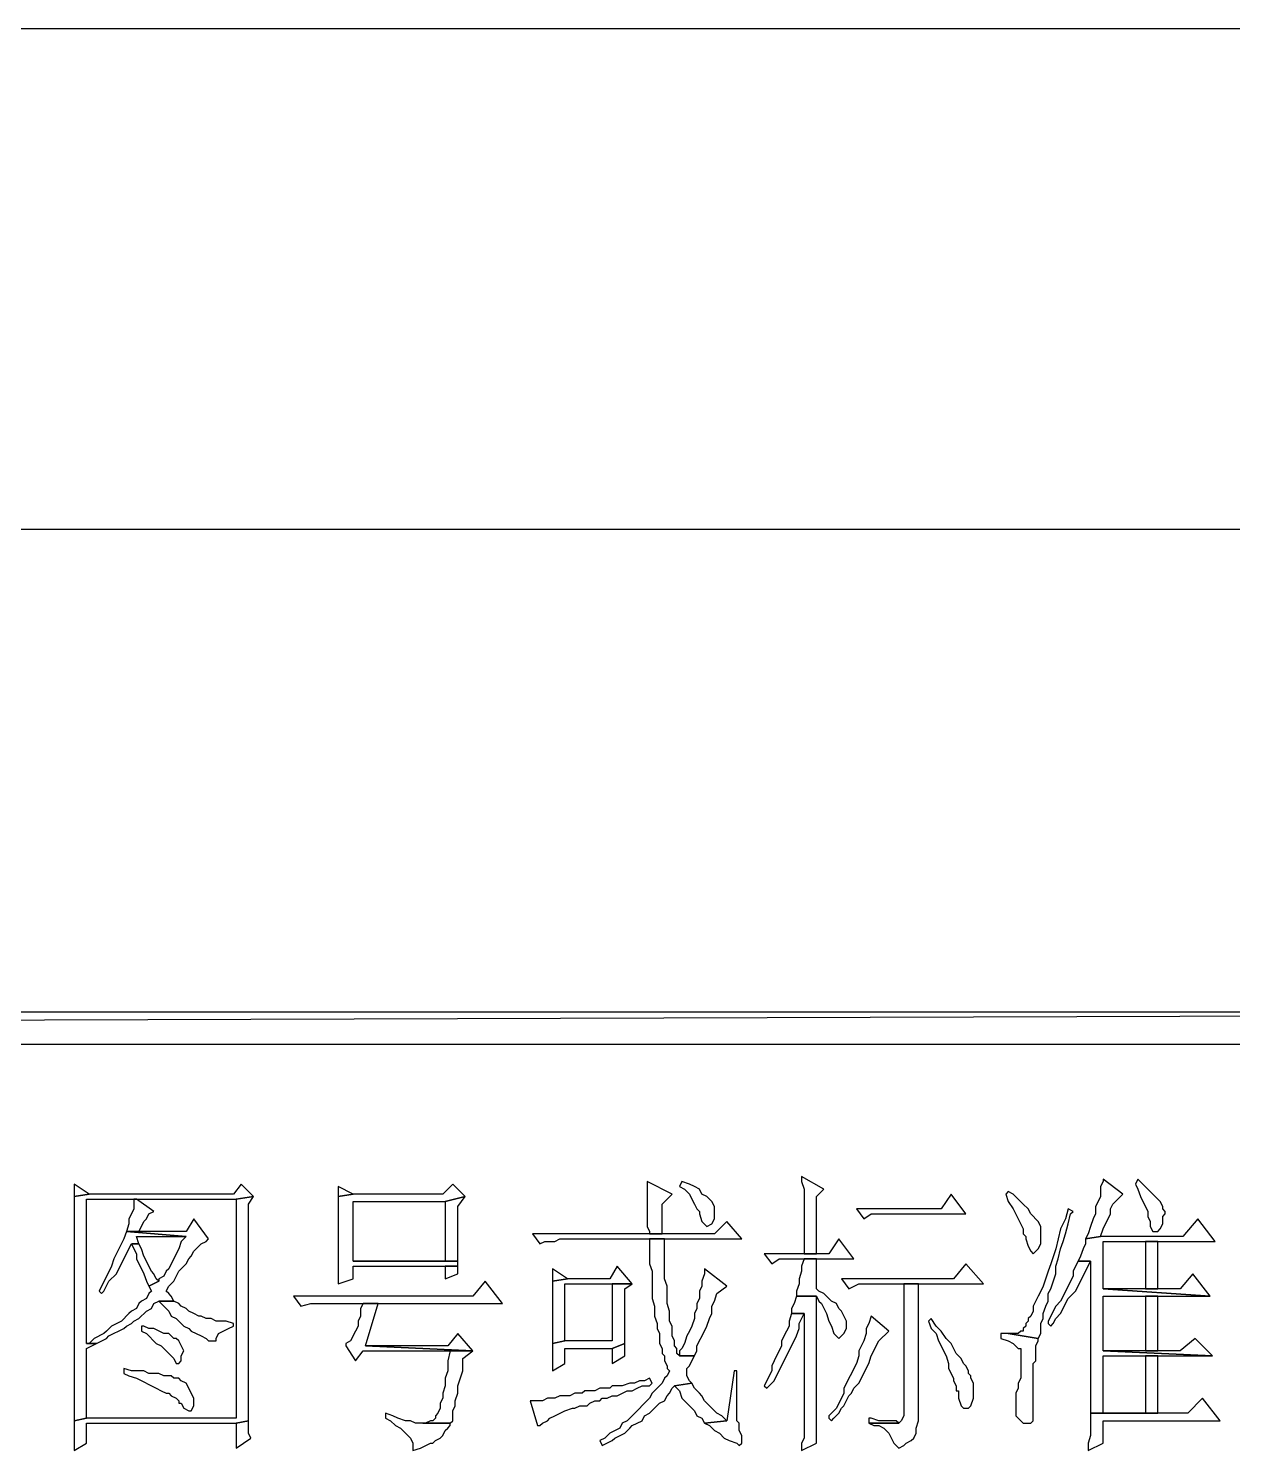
# Model space of a CAD drawing. Extents: x -15.4 to 0.8, y 0.3 to 11.8.
# Drawn here: x -8.2182 to -7.8154, y 6.6461 to 7.1219 of the extents above; entities that cross this region are included whole.
import ezdxf

# ---------------------------------------------------------------- set-up
doc = ezdxf.new("R2010")
doc.units = 0
doc.header["$MEASUREMENT"] = 0
doc.linetypes.add('AUSGEZOGEN', pattern=[0])
doc.layers.get('0').update_dxf_attribs({"linetype": 'AUSGEZOGEN'})

msp = doc.modelspace()

# ---------------------------------------------------------------- linework, layer by layer
for points in [[(-10.76795, 7.1219), (-7.41878, 7.1219)], [(-10.76795, 6.9544), (-7.41878, 6.9544)], [(-10.76795, 6.79273), (-10.76795, 6.7819), (-10.76795, 6.7819), (-7.41878, 6.79273), (-10.76795, 6.79273)], [(-10.76795, 6.7819), (-7.41878, 6.79273), (-7.41878, 6.79273), (-7.41878, 6.7819), (-10.76795, 6.7819)], [(-10.76795, 6.79273), (-10.76795, 6.7819), (-10.76795, 6.7819), (-7.41878, 6.79273), (-10.76795, 6.79273)], [(-10.76795, 6.7819), (-7.41878, 6.79273), (-7.41878, 6.79273), (-7.41878, 6.7819), (-10.76795, 6.7819)], [(-8.20295, 6.73523), (-8.20295, 6.73106), (-8.20295, 6.73106), (-8.19795, 6.7319), (-8.20295, 6.73523)], [(-8.14711, 6.73523), (-8.14961, 6.7319), (-8.14961, 6.7319), (-8.19795, 6.7319), (-8.19795, 6.7319), (-8.20295, 6.73106), (-8.20295, 6.73106), (-8.20295, 6.65606), (-8.20295, 6.65606), (-8.19878, 6.6569), (-8.19878, 6.6569), (-8.19878, 6.68023), (-8.19878, 6.68023), (-8.19545, 6.6819), (-8.19545, 6.6819), (-8.19878, 6.6819), (-8.19878, 6.6819), (-8.19878, 6.73023), (-8.19878, 6.73023), (-8.14878, 6.73023), (-8.14878, 6.73023), (-8.14295, 6.73106), (-8.14711, 6.73523)], [(-8.07628, 6.73523), (-8.07961, 6.7319), (-8.07961, 6.7319), (-8.10961, 6.7319), (-8.10961, 6.7319), (-8.11461, 6.73106), (-8.11461, 6.73106), (-8.11461, 6.7019), (-8.11461, 6.7019), (-8.10961, 6.70356), (-8.10961, 6.70356), (-8.10961, 6.70773), (-8.10961, 6.70773), (-8.07461, 6.70773), (-8.07461, 6.70773), (-8.07461, 6.7094), (-8.07461, 6.7094), (-8.10961, 6.7094), (-8.10961, 6.7094), (-8.10961, 6.7294), (-8.10961, 6.7294), (-8.07878, 6.7294), (-8.07878, 6.7294), (-8.07211, 6.73106), (-8.07628, 6.73523)], [(-8.11461, 6.7344), (-8.11461, 6.73106), (-8.11461, 6.73106), (-8.10961, 6.7319), (-8.11461, 6.7344)], [(-8.01128, 6.73606), (-8.01128, 6.72106), (-8.01128, 6.72106), (-8.01045, 6.7194), (-8.01045, 6.7194), (-8.01045, 6.71856), (-8.01045, 6.71856), (-8.00628, 6.71856), (-8.00628, 6.71856), (-8.00628, 6.72856), (-8.00628, 6.72856), (-8.00295, 6.7319), (-8.01128, 6.73606)], [(-7.99961, 6.73606), (-8.00045, 6.7344), (-8.00045, 6.7344), (-7.99878, 6.73356), (-7.99878, 6.73356), (-7.99711, 6.7319), (-7.99711, 6.7319), (-7.99628, 6.73023), (-7.99628, 6.73023), (-7.99545, 6.72856), (-7.99545, 6.72856), (-7.99461, 6.7269), (-7.99461, 6.7269), (-7.99378, 6.72606), (-7.99378, 6.72606), (-7.99378, 6.72523), (-7.99378, 6.72523), (-7.99295, 6.72273), (-7.99295, 6.72273), (-7.99128, 6.72106), (-7.99128, 6.72106), (-7.98961, 6.7219), (-7.98961, 6.7219), (-7.98878, 6.72356), (-7.98878, 6.72356), (-7.98878, 6.72773), (-7.98878, 6.72773), (-7.98961, 6.7294), (-7.98961, 6.7294), (-7.99128, 6.73106), (-7.99128, 6.73106), (-7.99295, 6.7319), (-7.99295, 6.7319), (-7.99378, 6.73356), (-7.99378, 6.73356), (-7.99545, 6.7344), (-7.99545, 6.7344), (-7.99711, 6.73523), (-7.99711, 6.73523), (-7.99961, 6.73606), (-7.99961, 6.73606)], [(-7.95961, 6.73773), (-7.95961, 6.73606), (-7.95961, 6.73606), (-7.95878, 6.73356), (-7.95878, 6.73356), (-7.95878, 6.7119), (-7.95878, 6.7119), (-7.95461, 6.7119), (-7.95461, 6.7119), (-7.95461, 6.73106), (-7.95461, 6.73106), (-7.95211, 6.73356), (-7.95961, 6.73773)], [(-7.85878, 6.7369), (-7.85878, 6.73606), (-7.85878, 6.73606), (-7.85961, 6.7344), (-7.85961, 6.7344), (-7.85961, 6.73106), (-7.85961, 6.73106), (-7.86045, 6.7294), (-7.86045, 6.7294), (-7.86128, 6.72773), (-7.86128, 6.72773), (-7.86128, 6.72523), (-7.86128, 6.72523), (-7.86211, 6.72356), (-7.86211, 6.72356), (-7.86295, 6.72106), (-7.86295, 6.72106), (-7.86378, 6.71856), (-7.86378, 6.71856), (-7.86461, 6.7169), (-7.86461, 6.7169), (-7.85961, 6.71773), (-7.85961, 6.71773), (-7.85878, 6.72023), (-7.85878, 6.72023), (-7.85628, 6.72523), (-7.85628, 6.72523), (-7.85628, 6.7269), (-7.85628, 6.7269), (-7.85545, 6.72856), (-7.85545, 6.72856), (-7.85378, 6.73023), (-7.85378, 6.73023), (-7.85211, 6.7319), (-7.85878, 6.7369)], [(-7.84711, 6.7369), (-7.84795, 6.73523), (-7.84795, 6.73523), (-7.84711, 6.73356), (-7.84711, 6.73356), (-7.84628, 6.73106), (-7.84628, 6.73106), (-7.84545, 6.7294), (-7.84545, 6.7294), (-7.84461, 6.72773), (-7.84461, 6.72773), (-7.84378, 6.72606), (-7.84378, 6.72606), (-7.84378, 6.7244), (-7.84378, 6.7244), (-7.84295, 6.72273), (-7.84295, 6.72273), (-7.84295, 6.72106), (-7.84295, 6.72106), (-7.84211, 6.7194), (-7.84211, 6.7194), (-7.84045, 6.7194), (-7.84045, 6.7194), (-7.83961, 6.72023), (-7.83961, 6.72023), (-7.83878, 6.7219), (-7.83878, 6.7219), (-7.83878, 6.7244), (-7.83878, 6.7244), (-7.83795, 6.72523), (-7.83795, 6.72523), (-7.83795, 6.72606), (-7.83795, 6.72606), (-7.83878, 6.7269), (-7.83878, 6.7269), (-7.83878, 6.72773), (-7.83878, 6.72773), (-7.83961, 6.7294), (-7.83961, 6.7294), (-7.84545, 6.73523), (-7.84711, 6.7369)], [(-8.14295, 6.73106), (-8.14878, 6.73023), (-8.14878, 6.73023), (-8.14878, 6.6569), (-8.14878, 6.6569), (-8.19878, 6.6569), (-8.19878, 6.6569), (-8.20295, 6.65606), (-8.20295, 6.65606), (-8.20295, 6.64606), (-8.20295, 6.64606), (-8.19878, 6.64856), (-8.19878, 6.64856), (-8.19878, 6.65523), (-8.19878, 6.65523), (-8.14878, 6.65523), (-8.14878, 6.65523), (-8.14461, 6.65606), (-8.14461, 6.65606), (-8.14461, 6.72856), (-8.14295, 6.73106)], [(-8.18211, 6.73023), (-8.18295, 6.73023), (-8.18295, 6.73023), (-8.18295, 6.7269), (-8.18295, 6.7269), (-8.18378, 6.72523), (-8.18378, 6.72523), (-8.18461, 6.72356), (-8.18461, 6.72356), (-8.18461, 6.7219), (-8.18461, 6.7219), (-8.18545, 6.7194), (-8.18545, 6.7194), (-8.18128, 6.7194), (-8.18128, 6.7194), (-8.18045, 6.72106), (-8.18045, 6.72106), (-8.17961, 6.72273), (-8.17961, 6.72273), (-8.17878, 6.72356), (-8.17878, 6.72356), (-8.17795, 6.72523), (-8.17795, 6.72523), (-8.17628, 6.72606), (-8.18211, 6.73023)], [(-8.07211, 6.73106), (-8.07878, 6.7294), (-8.07878, 6.7294), (-8.07878, 6.7094), (-8.07878, 6.7094), (-8.10961, 6.7094), (-8.10961, 6.7094), (-8.07461, 6.7094), (-8.07461, 6.7094), (-8.07461, 6.72773), (-8.07211, 6.73106)], [(-7.90961, 6.7319), (-7.91295, 6.7269), (-7.91295, 6.7269), (-7.94128, 6.7269), (-7.94128, 6.7269), (-7.93878, 6.72356), (-7.93878, 6.72356), (-7.93628, 6.72523), (-7.93628, 6.72523), (-7.90461, 6.72523), (-7.90961, 6.7319)], [(-7.89045, 6.73273), (-7.89128, 6.7319), (-7.89128, 6.7319), (-7.89045, 6.7294), (-7.89045, 6.7294), (-7.88878, 6.7269), (-7.88878, 6.7269), (-7.88545, 6.72023), (-7.88545, 6.72023), (-7.88545, 6.71856), (-7.88545, 6.71856), (-7.88461, 6.71773), (-7.88461, 6.71773), (-7.88461, 6.7169), (-7.88461, 6.7169), (-7.88378, 6.7144), (-7.88378, 6.7144), (-7.88295, 6.71273), (-7.88295, 6.71273), (-7.88211, 6.7119), (-7.88211, 6.7119), (-7.88045, 6.71356), (-7.88045, 6.71356), (-7.87961, 6.71523), (-7.87961, 6.71523), (-7.87961, 6.72106), (-7.87961, 6.72106), (-7.88045, 6.72273), (-7.88045, 6.72273), (-7.88295, 6.72523), (-7.88295, 6.72523), (-7.88378, 6.7269), (-7.88378, 6.7269), (-7.88545, 6.72856), (-7.88545, 6.72856), (-7.88711, 6.73023), (-7.88711, 6.73023), (-7.88878, 6.7319), (-7.89045, 6.73273)], [(-8.16295, 6.72356), (-8.16545, 6.7194), (-8.16545, 6.7194), (-8.18545, 6.7194), (-8.18545, 6.7194), (-8.16545, 6.71773), (-8.16545, 6.71773), (-8.16711, 6.71606), (-8.16711, 6.71606), (-8.16795, 6.71356), (-8.16795, 6.71356), (-8.17045, 6.70856), (-8.17045, 6.70856), (-8.17128, 6.7069), (-8.17128, 6.7069), (-8.17211, 6.70606), (-8.17211, 6.70606), (-8.17295, 6.7044), (-8.17295, 6.7044), (-8.17461, 6.70356), (-8.17461, 6.70356), (-8.17461, 6.70273), (-8.17461, 6.70273), (-8.17795, 6.70106), (-8.17795, 6.70106), (-8.17711, 6.6994), (-8.17711, 6.6994), (-8.17795, 6.69856), (-8.17795, 6.69856), (-8.17878, 6.6969), (-8.17878, 6.6969), (-8.18045, 6.69606), (-8.18045, 6.69606), (-8.18128, 6.69523), (-8.18128, 6.69523), (-8.18211, 6.69356), (-8.18211, 6.69356), (-8.18378, 6.69273), (-8.18378, 6.69273), (-8.18461, 6.6919), (-8.18461, 6.6919), (-8.18711, 6.6894), (-8.18711, 6.6894), (-8.19045, 6.68773), (-8.19045, 6.68773), (-8.19211, 6.68606), (-8.19211, 6.68606), (-8.19295, 6.68523), (-8.19295, 6.68523), (-8.19628, 6.68356), (-8.19628, 6.68356), (-8.19795, 6.6819), (-8.19795, 6.6819), (-8.19878, 6.6819), (-8.19878, 6.6819), (-8.19545, 6.6819), (-8.19545, 6.6819), (-8.19211, 6.68356), (-8.19211, 6.68356), (-8.19128, 6.6844), (-8.19128, 6.6844), (-8.18628, 6.6869), (-8.18628, 6.6869), (-8.18545, 6.68773), (-8.18545, 6.68773), (-8.18378, 6.68856), (-8.18378, 6.68856), (-8.18295, 6.6894), (-8.18295, 6.6894), (-8.18128, 6.69023), (-8.18128, 6.69023), (-8.17878, 6.69273), (-8.17878, 6.69273), (-8.17711, 6.69356), (-8.17711, 6.69356), (-8.17628, 6.69523), (-8.17628, 6.69523), (-8.17461, 6.69606), (-8.17461, 6.69606), (-8.16961, 6.69606), (-8.16961, 6.69606), (-8.17045, 6.69773), (-8.17045, 6.69773), (-8.17128, 6.69856), (-8.17128, 6.69856), (-8.17211, 6.6994), (-8.17211, 6.6994), (-8.17128, 6.70106), (-8.17128, 6.70106), (-8.16961, 6.70273), (-8.16961, 6.70273), (-8.16795, 6.70606), (-8.16795, 6.70606), (-8.16628, 6.70773), (-8.16628, 6.70773), (-8.16545, 6.70856), (-8.16545, 6.70856), (-8.16461, 6.71023), (-8.16461, 6.71023), (-8.16378, 6.71106), (-8.16378, 6.71106), (-8.16295, 6.71273), (-8.16295, 6.71273), (-8.16045, 6.71523), (-8.16045, 6.71523), (-8.15878, 6.71606), (-8.15878, 6.71606), (-8.15795, 6.7169), (-8.16295, 6.72356)], [(-7.87045, 6.7269), (-7.87128, 6.72356), (-7.87128, 6.72356), (-7.87295, 6.72023), (-7.87295, 6.72023), (-7.87378, 6.7169), (-7.87378, 6.7169), (-7.87461, 6.71356), (-7.87461, 6.71356), (-7.87628, 6.70856), (-7.87628, 6.70856), (-7.87711, 6.70606), (-7.87711, 6.70606), (-7.87878, 6.70106), (-7.87878, 6.70106), (-7.87961, 6.6994), (-7.87961, 6.6994), (-7.88045, 6.69773), (-7.88045, 6.69773), (-7.88211, 6.6944), (-7.88211, 6.6944), (-7.88211, 6.69273), (-7.88211, 6.69273), (-7.88295, 6.69106), (-7.88295, 6.69106), (-7.88378, 6.69023), (-7.88378, 6.69023), (-7.88378, 6.6894), (-7.88378, 6.6894), (-7.88461, 6.68856), (-7.88461, 6.68856), (-7.88461, 6.68773), (-7.88461, 6.68773), (-7.88545, 6.6869), (-7.88545, 6.6869), (-7.88545, 6.68606), (-7.88545, 6.68606), (-7.88628, 6.68606), (-7.88628, 6.68606), (-7.88711, 6.68523), (-7.88711, 6.68523), (-7.89045, 6.68523), (-7.89045, 6.68523), (-7.88045, 6.68356), (-7.88045, 6.68356), (-7.87961, 6.68523), (-7.87961, 6.68523), (-7.87961, 6.68856), (-7.87961, 6.68856), (-7.87878, 6.69023), (-7.87878, 6.69023), (-7.87878, 6.6919), (-7.87878, 6.6919), (-7.87795, 6.6944), (-7.87795, 6.6944), (-7.87711, 6.69606), (-7.87711, 6.69606), (-7.87711, 6.69856), (-7.87711, 6.69856), (-7.87628, 6.70023), (-7.87628, 6.70023), (-7.87461, 6.70523), (-7.87461, 6.70523), (-7.87461, 6.70773), (-7.87461, 6.70773), (-7.87378, 6.71023), (-7.87378, 6.71023), (-7.87295, 6.71356), (-7.87295, 6.71356), (-7.87211, 6.71606), (-7.87211, 6.71606), (-7.87128, 6.71856), (-7.87128, 6.71856), (-7.87045, 6.7219), (-7.87045, 6.7219), (-7.86961, 6.72523), (-7.86961, 6.72523), (-7.86878, 6.72606), (-7.87045, 6.7269)], [(-7.82711, 6.72356), (-7.83211, 6.71773), (-7.83211, 6.71773), (-7.85961, 6.71773), (-7.85961, 6.71773), (-7.86461, 6.7169), (-7.86461, 6.7169), (-7.86461, 6.71523), (-7.86461, 6.71523), (-7.86545, 6.71356), (-7.86545, 6.71356), (-7.86628, 6.71106), (-7.86628, 6.71106), (-7.86711, 6.7094), (-7.86711, 6.7094), (-7.86295, 6.7094), (-7.86295, 6.7094), (-7.86295, 6.65856), (-7.86295, 6.65856), (-7.84045, 6.65856), (-7.84045, 6.65856), (-7.85878, 6.65856), (-7.85878, 6.65856), (-7.85878, 6.67773), (-7.85878, 6.67773), (-7.82211, 6.67773), (-7.82211, 6.67773), (-7.85878, 6.6794), (-7.85878, 6.6794), (-7.85878, 6.69773), (-7.85878, 6.69773), (-7.82295, 6.69773), (-7.82295, 6.69773), (-7.85878, 6.70023), (-7.85878, 6.70023), (-7.85878, 6.71606), (-7.85878, 6.71606), (-7.82128, 6.71606), (-7.82711, 6.72356)], [(-8.18545, 6.7194), (-8.18628, 6.7169), (-8.18628, 6.7169), (-8.18961, 6.71023), (-8.18961, 6.71023), (-8.19045, 6.70773), (-8.19045, 6.70773), (-8.19461, 6.6994), (-8.19461, 6.6994), (-8.19378, 6.69856), (-8.19378, 6.69856), (-8.19295, 6.6994), (-8.19295, 6.6994), (-8.19128, 6.70273), (-8.19128, 6.70273), (-8.18878, 6.70523), (-8.18878, 6.70523), (-8.18795, 6.7069), (-8.18795, 6.7069), (-8.18711, 6.70856), (-8.18711, 6.70856), (-8.18461, 6.71356), (-8.18461, 6.71356), (-8.18378, 6.71523), (-8.18378, 6.71523), (-8.18128, 6.71523), (-8.18128, 6.71523), (-8.18211, 6.71773), (-8.18211, 6.71773), (-8.16545, 6.71773), (-8.18545, 6.7194)], [(-7.98461, 6.72273), (-7.98878, 6.71856), (-7.98878, 6.71856), (-8.04961, 6.71856), (-8.04961, 6.71856), (-8.04711, 6.71523), (-8.04711, 6.71523), (-8.04545, 6.71606), (-8.04545, 6.71606), (-8.04211, 6.71606), (-8.04211, 6.71606), (-8.04045, 6.7169), (-8.04045, 6.7169), (-7.97961, 6.7169), (-7.98461, 6.72273)], [(-8.18128, 6.71523), (-8.18378, 6.71523), (-8.18378, 6.71523), (-8.18295, 6.71356), (-8.18295, 6.71356), (-8.18211, 6.7119), (-8.18211, 6.7119), (-8.18211, 6.71023), (-8.18211, 6.71023), (-8.18128, 6.70856), (-8.18128, 6.70856), (-8.18045, 6.7069), (-8.18045, 6.7069), (-8.17961, 6.70523), (-8.17961, 6.70523), (-8.17878, 6.70273), (-8.17878, 6.70273), (-8.17795, 6.70106), (-8.17795, 6.70106), (-8.17461, 6.70273), (-8.17461, 6.70273), (-8.17545, 6.70356), (-8.17545, 6.70356), (-8.17628, 6.70523), (-8.17628, 6.70523), (-8.17711, 6.70606), (-8.17711, 6.70606), (-8.17795, 6.70773), (-8.17795, 6.70773), (-8.17878, 6.7094), (-8.17878, 6.7094), (-8.17961, 6.71106), (-8.17961, 6.71106), (-8.18045, 6.71356), (-8.18128, 6.71523)], [(-8.00545, 6.7169), (-8.01045, 6.7169), (-8.01045, 6.7169), (-8.01045, 6.70856), (-8.01045, 6.70856), (-8.00961, 6.70606), (-8.00961, 6.70606), (-8.00961, 6.6969), (-8.00961, 6.6969), (-8.00878, 6.6944), (-8.00878, 6.6944), (-8.00878, 6.69106), (-8.00878, 6.69106), (-8.00795, 6.68856), (-8.00795, 6.68856), (-8.00795, 6.6869), (-8.00795, 6.6869), (-8.00711, 6.68523), (-8.00711, 6.68523), (-8.00711, 6.6819), (-8.00711, 6.6819), (-8.00628, 6.68023), (-8.00628, 6.68023), (-8.00628, 6.67856), (-8.00628, 6.67856), (-8.00545, 6.67773), (-8.00545, 6.67773), (-8.00545, 6.67606), (-8.00545, 6.67606), (-8.00461, 6.6744), (-8.00461, 6.6744), (-8.00461, 6.67356), (-8.00461, 6.67356), (-8.00378, 6.67273), (-8.00378, 6.67273), (-8.00461, 6.67106), (-8.00461, 6.67106), (-8.00545, 6.67023), (-8.00545, 6.67023), (-8.00628, 6.66856), (-8.00628, 6.66856), (-8.00711, 6.66773), (-8.00711, 6.66773), (-8.00878, 6.66606), (-8.00878, 6.66606), (-8.00961, 6.66523), (-8.00961, 6.66523), (-8.01045, 6.66356), (-8.01045, 6.66356), (-8.01628, 6.65773), (-8.01628, 6.65773), (-8.01795, 6.65606), (-8.01795, 6.65606), (-8.01961, 6.65523), (-8.01961, 6.65523), (-8.02045, 6.65356), (-8.02045, 6.65356), (-8.02378, 6.6519), (-8.02378, 6.6519), (-8.02545, 6.65023), (-8.02545, 6.65023), (-8.02711, 6.6494), (-8.02711, 6.6494), (-8.02628, 6.64773), (-8.02628, 6.64773), (-8.02295, 6.6494), (-8.02295, 6.6494), (-8.02211, 6.65023), (-8.02211, 6.65023), (-8.01878, 6.6519), (-8.01878, 6.6519), (-8.01711, 6.65356), (-8.01711, 6.65356), (-8.01628, 6.6544), (-8.01628, 6.6544), (-8.01295, 6.65606), (-8.01295, 6.65606), (-8.01211, 6.65773), (-8.01211, 6.65773), (-8.01045, 6.65856), (-8.01045, 6.65856), (-8.00711, 6.6619), (-8.00711, 6.6619), (-8.00545, 6.66273), (-8.00545, 6.66273), (-8.00461, 6.6644), (-8.00461, 6.6644), (-8.00378, 6.66523), (-8.00378, 6.66523), (-8.00295, 6.6669), (-8.00295, 6.6669), (-8.00211, 6.66773), (-8.00211, 6.66773), (-7.99628, 6.66856), (-7.99628, 6.66856), (-7.99711, 6.6694), (-7.99711, 6.6694), (-7.99795, 6.67106), (-7.99795, 6.67106), (-7.99795, 6.67356), (-7.99795, 6.67356), (-7.99711, 6.6744), (-7.99711, 6.6744), (-7.99628, 6.67606), (-7.99628, 6.67606), (-7.99545, 6.67773), (-7.99545, 6.67773), (-8.00045, 6.67773), (-8.00045, 6.67773), (-8.00128, 6.67856), (-8.00128, 6.67856), (-8.00128, 6.68023), (-8.00128, 6.68023), (-8.00211, 6.68106), (-8.00211, 6.68106), (-8.00211, 6.68273), (-8.00211, 6.68273), (-8.00295, 6.6844), (-8.00295, 6.6844), (-8.00295, 6.68773), (-8.00295, 6.68773), (-8.00378, 6.6894), (-8.00378, 6.6894), (-8.00378, 6.69273), (-8.00378, 6.69273), (-8.00461, 6.69523), (-8.00461, 6.69523), (-8.00461, 6.70106), (-8.00461, 6.70106), (-8.00545, 6.70356), (-8.00545, 6.70356), (-8.00545, 6.71356), (-8.00545, 6.7169)], [(-7.94711, 6.7169), (-7.95045, 6.7119), (-7.95045, 6.7119), (-7.97211, 6.7119), (-7.97211, 6.7119), (-7.96961, 6.70856), (-7.96961, 6.70856), (-7.96711, 6.71023), (-7.96711, 6.71023), (-7.94211, 6.71023), (-7.94711, 6.7169)], [(-7.84045, 6.70023), (-7.84045, 6.71606), (-7.84045, 6.71606), (-7.84461, 6.71606), (-7.84461, 6.71606), (-7.84461, 6.70023), (-7.84461, 6.70023), (-7.84045, 6.70023), (-7.84045, 6.70023)], [(-7.95461, 6.71023), (-7.95878, 6.71023), (-7.95878, 6.71023), (-7.95961, 6.70773), (-7.95961, 6.70773), (-7.95961, 6.70606), (-7.95961, 6.70606), (-7.96045, 6.70356), (-7.96045, 6.70356), (-7.96045, 6.7019), (-7.96045, 6.7019), (-7.96128, 6.6994), (-7.96128, 6.6994), (-7.96128, 6.69773), (-7.96128, 6.69773), (-7.95461, 6.69773), (-7.95461, 6.69773), (-7.95378, 6.69606), (-7.95378, 6.69606), (-7.95295, 6.69523), (-7.95295, 6.69523), (-7.95128, 6.6919), (-7.95128, 6.6919), (-7.95045, 6.6894), (-7.95045, 6.6894), (-7.94961, 6.68773), (-7.94961, 6.68773), (-7.94878, 6.68523), (-7.94878, 6.68523), (-7.94711, 6.68356), (-7.94711, 6.68356), (-7.94545, 6.68523), (-7.94545, 6.68523), (-7.94461, 6.6869), (-7.94461, 6.6869), (-7.94461, 6.6894), (-7.94461, 6.6894), (-7.94628, 6.69273), (-7.94628, 6.69273), (-7.94711, 6.69356), (-7.94711, 6.69356), (-7.94795, 6.69523), (-7.94795, 6.69523), (-7.94961, 6.69606), (-7.94961, 6.69606), (-7.95211, 6.69856), (-7.95211, 6.69856), (-7.95378, 6.6994), (-7.95378, 6.6994), (-7.95461, 6.70023), (-7.95461, 6.71023)], [(-7.86711, 6.7094), (-7.86795, 6.70773), (-7.86795, 6.70773), (-7.86878, 6.70606), (-7.86878, 6.70606), (-7.86878, 6.7044), (-7.86878, 6.7044), (-7.87128, 6.6994), (-7.87128, 6.6994), (-7.87211, 6.69773), (-7.87211, 6.69773), (-7.87295, 6.69606), (-7.87295, 6.69606), (-7.87461, 6.6944), (-7.87461, 6.6944), (-7.87711, 6.6894), (-7.87711, 6.6894), (-7.87711, 6.68856), (-7.87711, 6.68856), (-7.87628, 6.68773), (-7.87628, 6.68773), (-7.87545, 6.68856), (-7.87545, 6.68856), (-7.87461, 6.69023), (-7.87461, 6.69023), (-7.87295, 6.6919), (-7.87295, 6.6919), (-7.87211, 6.69356), (-7.87211, 6.69356), (-7.87128, 6.69523), (-7.87128, 6.69523), (-7.87045, 6.6969), (-7.87045, 6.6969), (-7.86961, 6.69773), (-7.86961, 6.69773), (-7.86795, 6.6994), (-7.86795, 6.6994), (-7.86378, 6.70773), (-7.86378, 6.70773), (-7.86295, 6.7094), (-7.86711, 6.7094)], [(-8.07461, 6.70773), (-8.07878, 6.70773), (-8.07878, 6.70773), (-8.07878, 6.70356), (-8.07878, 6.70356), (-8.07461, 6.70523), (-8.07461, 6.70523), (-8.07461, 6.7069), (-8.07461, 6.70773)], [(-8.02128, 6.70773), (-8.02378, 6.70356), (-8.02378, 6.70356), (-8.03795, 6.70356), (-8.03795, 6.70356), (-8.04295, 6.70273), (-8.04295, 6.70273), (-8.04295, 6.6819), (-8.04295, 6.6819), (-8.03878, 6.68273), (-8.03878, 6.68273), (-8.03878, 6.7019), (-8.03878, 6.7019), (-8.01628, 6.7019), (-8.02128, 6.70773)], [(-8.04295, 6.7069), (-8.04295, 6.70273), (-8.04295, 6.70273), (-8.03795, 6.70356), (-8.04295, 6.7069)], [(-7.99211, 6.7069), (-7.99211, 6.70523), (-7.99211, 6.70523), (-7.99295, 6.70273), (-7.99295, 6.70273), (-7.99295, 6.70106), (-7.99295, 6.70106), (-7.99378, 6.6994), (-7.99378, 6.6994), (-7.99378, 6.6969), (-7.99378, 6.6969), (-7.99461, 6.69523), (-7.99461, 6.69523), (-7.99461, 6.69356), (-7.99461, 6.69356), (-7.99545, 6.6919), (-7.99545, 6.6919), (-7.99545, 6.69023), (-7.99545, 6.69023), (-7.99628, 6.68773), (-7.99628, 6.68773), (-7.99711, 6.68606), (-7.99711, 6.68606), (-7.99795, 6.6844), (-7.99795, 6.6844), (-7.99878, 6.6819), (-7.99878, 6.6819), (-7.99961, 6.68023), (-7.99961, 6.68023), (-8.00045, 6.6794), (-8.00045, 6.6794), (-8.00045, 6.67773), (-8.00045, 6.67773), (-7.99545, 6.67773), (-7.99545, 6.67773), (-7.99461, 6.6794), (-7.99461, 6.6794), (-7.99461, 6.68106), (-7.99461, 6.68106), (-7.99211, 6.68606), (-7.99211, 6.68606), (-7.99128, 6.68773), (-7.99128, 6.68773), (-7.99045, 6.69023), (-7.99045, 6.69023), (-7.98961, 6.6919), (-7.98961, 6.6919), (-7.98961, 6.6944), (-7.98961, 6.6944), (-7.98878, 6.69606), (-7.98878, 6.69606), (-7.98795, 6.69856), (-7.98795, 6.69856), (-7.98461, 6.70106), (-7.99211, 6.7069)], [(-7.90461, 6.70856), (-7.90878, 6.70356), (-7.90878, 6.70356), (-7.94628, 6.70356), (-7.94628, 6.70356), (-7.94378, 6.70023), (-7.94378, 6.70023), (-7.94045, 6.7019), (-7.94045, 6.7019), (-7.89878, 6.7019), (-7.90461, 6.70856)], [(-7.82878, 6.70523), (-7.83295, 6.70023), (-7.83295, 6.70023), (-7.85878, 6.70023), (-7.85878, 6.70023), (-7.82295, 6.69773), (-7.82878, 6.70523)], [(-8.06545, 6.70273), (-8.06961, 6.69773), (-8.06961, 6.69773), (-8.12961, 6.69773), (-8.12961, 6.69773), (-8.12711, 6.6944), (-8.12711, 6.6944), (-8.12378, 6.69523), (-8.12378, 6.69523), (-8.05961, 6.69523), (-8.06545, 6.70273)], [(-8.01628, 6.7019), (-8.02295, 6.7019), (-8.02295, 6.7019), (-8.02295, 6.68273), (-8.02295, 6.68273), (-8.03878, 6.68273), (-8.03878, 6.68273), (-8.04295, 6.6819), (-8.04295, 6.6819), (-8.04295, 6.67273), (-8.04295, 6.67273), (-8.03878, 6.67523), (-8.03878, 6.67523), (-8.03878, 6.68023), (-8.03878, 6.68023), (-8.02295, 6.68023), (-8.02295, 6.68023), (-8.01878, 6.6819), (-8.01878, 6.6819), (-8.01878, 6.70023), (-8.01628, 6.7019)], [(-7.92045, 6.7019), (-7.92545, 6.7019), (-7.92545, 6.7019), (-7.92545, 6.65773), (-7.92545, 6.65773), (-7.92628, 6.65606), (-7.92628, 6.65606), (-7.92711, 6.65523), (-7.92711, 6.65523), (-7.93711, 6.65523), (-7.93711, 6.65523), (-7.93545, 6.6544), (-7.93545, 6.6544), (-7.93378, 6.6544), (-7.93378, 6.6544), (-7.93211, 6.65356), (-7.93211, 6.65356), (-7.93045, 6.6519), (-7.93045, 6.6519), (-7.92878, 6.64856), (-7.92878, 6.64856), (-7.92711, 6.6469), (-7.92711, 6.6469), (-7.92545, 6.64773), (-7.92545, 6.64773), (-7.92461, 6.64856), (-7.92461, 6.64856), (-7.92295, 6.6494), (-7.92295, 6.6494), (-7.92211, 6.65023), (-7.92211, 6.65023), (-7.92128, 6.6519), (-7.92128, 6.6519), (-7.92128, 6.65356), (-7.92128, 6.65356), (-7.92045, 6.65606), (-7.92045, 6.65606), (-7.92045, 6.6569), (-7.92045, 6.7019)], [(-8.16961, 6.69606), (-8.17461, 6.69606), (-8.17461, 6.69606), (-8.17128, 6.69273), (-8.17128, 6.69273), (-8.17045, 6.69106), (-8.17045, 6.69106), (-8.16878, 6.69023), (-8.16878, 6.69023), (-8.16628, 6.68773), (-8.16628, 6.68773), (-8.16461, 6.6869), (-8.16461, 6.6869), (-8.16378, 6.68606), (-8.16378, 6.68606), (-8.16211, 6.68523), (-8.16211, 6.68523), (-8.16045, 6.6844), (-8.16045, 6.6844), (-8.15878, 6.68356), (-8.15878, 6.68356), (-8.15795, 6.68273), (-8.15795, 6.68273), (-8.15545, 6.68273), (-8.15545, 6.68273), (-8.15545, 6.68356), (-8.15545, 6.68356), (-8.15461, 6.68523), (-8.15461, 6.68523), (-8.15128, 6.6869), (-8.15128, 6.6869), (-8.14961, 6.68773), (-8.14961, 6.68773), (-8.14961, 6.68856), (-8.14961, 6.68856), (-8.15211, 6.6894), (-8.15211, 6.6894), (-8.15545, 6.6894), (-8.15545, 6.6894), (-8.15711, 6.69023), (-8.15711, 6.69023), (-8.15878, 6.69023), (-8.15878, 6.69023), (-8.16045, 6.69106), (-8.16045, 6.69106), (-8.16128, 6.69106), (-8.16128, 6.69106), (-8.16295, 6.6919), (-8.16295, 6.6919), (-8.16461, 6.69273), (-8.16461, 6.69273), (-8.16545, 6.69356), (-8.16545, 6.69356), (-8.16711, 6.6944), (-8.16711, 6.6944), (-8.16795, 6.69523), (-8.16961, 6.69606)], [(-8.10128, 6.69523), (-8.10628, 6.69523), (-8.10628, 6.69523), (-8.10711, 6.69356), (-8.10711, 6.69356), (-8.10711, 6.69106), (-8.10711, 6.69106), (-8.10795, 6.6894), (-8.10795, 6.6894), (-8.10795, 6.68773), (-8.10795, 6.68773), (-8.10878, 6.68606), (-8.10878, 6.68606), (-8.11045, 6.68273), (-8.11045, 6.68273), (-8.11211, 6.6819), (-8.11211, 6.6819), (-8.11211, 6.68106), (-8.11211, 6.68106), (-8.10878, 6.67606), (-8.10878, 6.67606), (-8.10628, 6.6794), (-8.10628, 6.6794), (-8.06961, 6.6794), (-8.06961, 6.6794), (-8.10545, 6.68106), (-8.10128, 6.69523)], [(-7.96128, 6.69773), (-7.96211, 6.69523), (-7.96211, 6.69523), (-7.96295, 6.69356), (-7.96295, 6.69356), (-7.96295, 6.6919), (-7.96295, 6.6919), (-7.95878, 6.6919), (-7.95878, 6.6919), (-7.95878, 6.65023), (-7.95878, 6.65023), (-7.95961, 6.64856), (-7.95961, 6.64856), (-7.95961, 6.64606), (-7.95961, 6.64606), (-7.95461, 6.64856), (-7.95461, 6.64856), (-7.95461, 6.69773), (-7.96128, 6.69773)], [(-7.84045, 6.6794), (-7.84045, 6.69773), (-7.84045, 6.69773), (-7.84461, 6.69773), (-7.84461, 6.69773), (-7.84461, 6.6794), (-7.84461, 6.6794), (-7.84045, 6.6794), (-7.84045, 6.6794)], [(-7.96295, 6.6919), (-7.96378, 6.6894), (-7.96378, 6.6894), (-7.96378, 6.68773), (-7.96378, 6.68773), (-7.96461, 6.68606), (-7.96461, 6.68606), (-7.96628, 6.68273), (-7.96628, 6.68273), (-7.96628, 6.68106), (-7.96628, 6.68106), (-7.96711, 6.6794), (-7.96711, 6.6794), (-7.96795, 6.67773), (-7.96795, 6.67773), (-7.96961, 6.6744), (-7.96961, 6.6744), (-7.96961, 6.67273), (-7.96961, 6.67273), (-7.97211, 6.66773), (-7.97211, 6.66773), (-7.97128, 6.6669), (-7.97128, 6.6669), (-7.96878, 6.6694), (-7.96878, 6.6694), (-7.96461, 6.67773), (-7.96461, 6.67773), (-7.96378, 6.6794), (-7.96378, 6.6794), (-7.96128, 6.6844), (-7.96128, 6.6844), (-7.96045, 6.6869), (-7.96045, 6.6869), (-7.96045, 6.68856), (-7.96045, 6.68856), (-7.95878, 6.6919), (-7.96295, 6.6919)], [(-7.93628, 6.69106), (-7.93711, 6.68856), (-7.93711, 6.68856), (-7.93795, 6.6869), (-7.93795, 6.6869), (-7.93795, 6.68523), (-7.93795, 6.68523), (-7.93878, 6.68273), (-7.93878, 6.68273), (-7.94045, 6.6794), (-7.94045, 6.6794), (-7.94045, 6.67773), (-7.94045, 6.67773), (-7.94128, 6.67523), (-7.94128, 6.67523), (-7.94545, 6.6669), (-7.94545, 6.6669), (-7.94545, 6.66523), (-7.94545, 6.66523), (-7.94795, 6.66023), (-7.94795, 6.66023), (-7.95045, 6.65773), (-7.95045, 6.65773), (-7.95045, 6.6569), (-7.95045, 6.6569), (-7.94961, 6.65606), (-7.94961, 6.65606), (-7.94878, 6.6569), (-7.94878, 6.6569), (-7.94711, 6.65856), (-7.94711, 6.65856), (-7.94628, 6.66023), (-7.94628, 6.66023), (-7.94545, 6.66106), (-7.94545, 6.66106), (-7.94378, 6.6644), (-7.94378, 6.6644), (-7.94295, 6.66523), (-7.94295, 6.66523), (-7.94211, 6.6669), (-7.94211, 6.6669), (-7.94045, 6.66856), (-7.94045, 6.66856), (-7.93711, 6.67523), (-7.93711, 6.67523), (-7.93628, 6.67773), (-7.93628, 6.67773), (-7.93545, 6.6794), (-7.93545, 6.6794), (-7.93461, 6.68106), (-7.93461, 6.68106), (-7.93378, 6.68273), (-7.93378, 6.68273), (-7.93045, 6.68606), (-7.93628, 6.69106)], [(-7.91628, 6.69023), (-7.91711, 6.6894), (-7.91711, 6.6894), (-7.91628, 6.6869), (-7.91628, 6.6869), (-7.91461, 6.68523), (-7.91461, 6.68523), (-7.91378, 6.68273), (-7.91378, 6.68273), (-7.91295, 6.68106), (-7.91295, 6.68106), (-7.91211, 6.6794), (-7.91211, 6.6794), (-7.91128, 6.67773), (-7.91128, 6.67773), (-7.91045, 6.67523), (-7.91045, 6.67523), (-7.91045, 6.67356), (-7.91045, 6.67356), (-7.90878, 6.67023), (-7.90878, 6.67023), (-7.90878, 6.6694), (-7.90878, 6.6694), (-7.90795, 6.66773), (-7.90795, 6.66773), (-7.90795, 6.66606), (-7.90795, 6.66606), (-7.90711, 6.66606), (-7.90711, 6.66606), (-7.90711, 6.66356), (-7.90711, 6.66356), (-7.90628, 6.66106), (-7.90628, 6.66106), (-7.90545, 6.66023), (-7.90545, 6.66023), (-7.90378, 6.66023), (-7.90378, 6.66023), (-7.90295, 6.66106), (-7.90295, 6.66106), (-7.90211, 6.66356), (-7.90211, 6.66356), (-7.90211, 6.66856), (-7.90211, 6.66856), (-7.90295, 6.67023), (-7.90295, 6.67023), (-7.90295, 6.67106), (-7.90295, 6.67106), (-7.90378, 6.6719), (-7.90378, 6.6719), (-7.90378, 6.67273), (-7.90378, 6.67273), (-7.90461, 6.6744), (-7.90461, 6.6744), (-7.90545, 6.67523), (-7.90545, 6.67523), (-7.90628, 6.6769), (-7.90628, 6.6769), (-7.90795, 6.67856), (-7.90795, 6.67856), (-7.90961, 6.6819), (-7.90961, 6.6819), (-7.91128, 6.68356), (-7.91128, 6.68356), (-7.91295, 6.68606), (-7.91295, 6.68606), (-7.91461, 6.68773), (-7.91461, 6.68773), (-7.91628, 6.69023), (-7.91628, 6.69023)], [(-8.18045, 6.68773), (-8.18045, 6.68606), (-8.18045, 6.68606), (-8.17878, 6.68523), (-8.17878, 6.68523), (-8.17545, 6.6819), (-8.17545, 6.6819), (-8.17378, 6.68106), (-8.17378, 6.68106), (-8.17128, 6.67856), (-8.17128, 6.67856), (-8.17045, 6.67773), (-8.17045, 6.67773), (-8.16961, 6.6769), (-8.16961, 6.6769), (-8.16878, 6.67523), (-8.16878, 6.67523), (-8.16795, 6.67523), (-8.16795, 6.67523), (-8.16711, 6.67606), (-8.16711, 6.67606), (-8.16711, 6.67773), (-8.16711, 6.67773), (-8.16628, 6.6794), (-8.16628, 6.6794), (-8.16795, 6.68273), (-8.16795, 6.68273), (-8.16878, 6.68356), (-8.16878, 6.68356), (-8.16961, 6.68356), (-8.16961, 6.68356), (-8.17128, 6.68523), (-8.17128, 6.68523), (-8.17295, 6.68523), (-8.17295, 6.68523), (-8.17628, 6.6869), (-8.17628, 6.6869), (-8.17795, 6.6869), (-8.17795, 6.6869), (-8.17961, 6.68773), (-8.18045, 6.68773)], [(-8.07461, 6.68523), (-8.07795, 6.68106), (-8.07795, 6.68106), (-8.10545, 6.68106), (-8.10545, 6.68106), (-8.06961, 6.6794), (-8.07461, 6.68523)], [(-8.01878, 6.6819), (-8.02295, 6.68023), (-8.02295, 6.68023), (-8.02295, 6.67523), (-8.02295, 6.67523), (-8.01878, 6.67773), (-8.01878, 6.67773), (-8.01878, 6.68023), (-8.01878, 6.6819)], [(-7.89295, 6.68523), (-7.89295, 6.68356), (-7.89295, 6.68356), (-7.89045, 6.68273), (-7.89045, 6.68273), (-7.88878, 6.6819), (-7.88878, 6.6819), (-7.88711, 6.68023), (-7.88711, 6.68023), (-7.88628, 6.68023), (-7.88628, 6.68023), (-7.88628, 6.67023), (-7.88628, 6.67023), (-7.88711, 6.66856), (-7.88711, 6.66856), (-7.88711, 6.6669), (-7.88711, 6.6669), (-7.88795, 6.66523), (-7.88795, 6.66523), (-7.88795, 6.65773), (-7.88795, 6.65773), (-7.88628, 6.65606), (-7.88628, 6.65606), (-7.88545, 6.65523), (-7.88545, 6.65523), (-7.88295, 6.65523), (-7.88295, 6.65523), (-7.88211, 6.65606), (-7.88211, 6.65606), (-7.88211, 6.67523), (-7.88211, 6.67523), (-7.88128, 6.67606), (-7.88128, 6.67606), (-7.88128, 6.68106), (-7.88128, 6.68106), (-7.88045, 6.68273), (-7.88045, 6.68273), (-7.88045, 6.68356), (-7.88045, 6.68356), (-7.89045, 6.68523), (-7.89045, 6.68523), (-7.89211, 6.68523), (-7.89295, 6.68523)], [(-7.82795, 6.68356), (-7.83295, 6.6794), (-7.83295, 6.6794), (-7.85878, 6.6794), (-7.85878, 6.6794), (-7.82211, 6.67773), (-7.82795, 6.68356)], [(-8.06961, 6.6794), (-8.07711, 6.6794), (-8.07711, 6.6794), (-8.07795, 6.67606), (-8.07795, 6.67606), (-8.07795, 6.67273), (-8.07795, 6.67273), (-8.07878, 6.67023), (-8.07878, 6.67023), (-8.07878, 6.66773), (-8.07878, 6.66773), (-8.07961, 6.66523), (-8.07961, 6.66523), (-8.07961, 6.66356), (-8.07961, 6.66356), (-8.08045, 6.6619), (-8.08045, 6.6619), (-8.08045, 6.66023), (-8.08045, 6.66023), (-8.08128, 6.65856), (-8.08128, 6.65856), (-8.08211, 6.65773), (-8.08211, 6.65773), (-8.08211, 6.6569), (-8.08211, 6.6569), (-8.08295, 6.65606), (-8.08295, 6.65606), (-8.08378, 6.65606), (-8.08378, 6.65606), (-8.08545, 6.65523), (-8.08545, 6.65523), (-8.08628, 6.65523), (-8.08628, 6.65523), (-8.07711, 6.65523), (-8.07711, 6.65523), (-8.07628, 6.65606), (-8.07628, 6.65606), (-8.07628, 6.6594), (-8.07628, 6.6594), (-8.07545, 6.66106), (-8.07545, 6.66106), (-8.07545, 6.66273), (-8.07545, 6.66273), (-8.07461, 6.66523), (-8.07461, 6.66523), (-8.07461, 6.66773), (-8.07461, 6.66773), (-8.07295, 6.67273), (-8.07295, 6.67273), (-8.07295, 6.6769), (-8.06961, 6.6794)], [(-7.84045, 6.67773), (-7.84461, 6.67773), (-7.84461, 6.67773), (-7.84461, 6.65856), (-7.84461, 6.65856), (-7.85878, 6.65856), (-7.85878, 6.65856), (-7.84045, 6.65856), (-7.84045, 6.67773)], [(-8.18628, 6.67356), (-8.18628, 6.6719), (-8.18628, 6.6719), (-8.18461, 6.67106), (-8.18461, 6.67106), (-8.18211, 6.67023), (-8.18211, 6.67023), (-8.17545, 6.6669), (-8.17545, 6.6669), (-8.17378, 6.66606), (-8.17378, 6.66606), (-8.17211, 6.66523), (-8.17211, 6.66523), (-8.17128, 6.66523), (-8.17128, 6.66523), (-8.17045, 6.6644), (-8.17045, 6.6644), (-8.16878, 6.66356), (-8.16878, 6.66356), (-8.16795, 6.66273), (-8.16795, 6.66273), (-8.16795, 6.6619), (-8.16795, 6.6619), (-8.16711, 6.6619), (-8.16711, 6.6619), (-8.16628, 6.66023), (-8.16628, 6.66023), (-8.16461, 6.6594), (-8.16461, 6.6594), (-8.16378, 6.6594), (-8.16378, 6.6594), (-8.16295, 6.66106), (-8.16295, 6.66106), (-8.16295, 6.66356), (-8.16295, 6.66356), (-8.16378, 6.66523), (-8.16378, 6.66523), (-8.16461, 6.6669), (-8.16461, 6.6669), (-8.16545, 6.66856), (-8.16545, 6.66856), (-8.16711, 6.6694), (-8.16711, 6.6694), (-8.16795, 6.67023), (-8.16795, 6.67023), (-8.16961, 6.67023), (-8.16961, 6.67023), (-8.17045, 6.67106), (-8.17045, 6.67106), (-8.17295, 6.67106), (-8.17295, 6.67106), (-8.17461, 6.6719), (-8.17461, 6.6719), (-8.17795, 6.6719), (-8.17795, 6.6719), (-8.17961, 6.67273), (-8.17961, 6.67273), (-8.18378, 6.67273), (-8.18378, 6.67273), (-8.18628, 6.67356), (-8.18628, 6.67356)], [(-7.98128, 6.67273), (-7.98211, 6.67273), (-7.98211, 6.67273), (-7.98461, 6.65606), (-7.98461, 6.65606), (-7.99211, 6.65523), (-7.99211, 6.65523), (-7.99045, 6.6544), (-7.99045, 6.6544), (-7.98878, 6.65273), (-7.98878, 6.65273), (-7.98711, 6.6519), (-7.98711, 6.6519), (-7.98545, 6.65023), (-7.98545, 6.65023), (-7.98378, 6.6494), (-7.98378, 6.6494), (-7.98128, 6.64856), (-7.98128, 6.64856), (-7.98045, 6.64773), (-7.98045, 6.64773), (-7.97961, 6.64856), (-7.97961, 6.64856), (-7.97961, 6.65106), (-7.97961, 6.65106), (-7.98045, 6.65273), (-7.98045, 6.65273), (-7.98045, 6.65523), (-7.98045, 6.65523), (-7.98128, 6.65606), (-7.98128, 6.65606), (-7.98128, 6.6719), (-7.98128, 6.67273)], [(-8.01045, 6.67023), (-8.01211, 6.6694), (-8.01211, 6.6694), (-8.01378, 6.6694), (-8.01378, 6.6694), (-8.01545, 6.66856), (-8.01545, 6.66856), (-8.01711, 6.66856), (-8.01711, 6.66856), (-8.01961, 6.66773), (-8.01961, 6.66773), (-8.02295, 6.66773), (-8.02295, 6.66773), (-8.02378, 6.6669), (-8.02378, 6.6669), (-8.02711, 6.6669), (-8.02711, 6.6669), (-8.02878, 6.66606), (-8.02878, 6.66606), (-8.03211, 6.66606), (-8.03211, 6.66606), (-8.03295, 6.66523), (-8.03295, 6.66523), (-8.03545, 6.66523), (-8.03545, 6.66523), (-8.03711, 6.6644), (-8.03711, 6.6644), (-8.04045, 6.6644), (-8.04045, 6.6644), (-8.04211, 6.66356), (-8.04211, 6.66356), (-8.04461, 6.66356), (-8.04461, 6.66356), (-8.04628, 6.66273), (-8.04628, 6.66273), (-8.05045, 6.66273), (-8.05045, 6.66273), (-8.04795, 6.6544), (-8.04795, 6.6544), (-8.04711, 6.6544), (-8.04711, 6.6544), (-8.04628, 6.65523), (-8.04628, 6.65523), (-8.04461, 6.65606), (-8.04461, 6.65606), (-8.04378, 6.6569), (-8.04378, 6.6569), (-8.04211, 6.65773), (-8.04211, 6.65773), (-8.03878, 6.6594), (-8.03878, 6.6594), (-8.03628, 6.66023), (-8.03628, 6.66023), (-8.03545, 6.66023), (-8.03545, 6.66023), (-8.03378, 6.66106), (-8.03378, 6.66106), (-8.03128, 6.66106), (-8.03128, 6.66106), (-8.03045, 6.6619), (-8.03045, 6.6619), (-8.02878, 6.66273), (-8.02878, 6.66273), (-8.02711, 6.66273), (-8.02711, 6.66273), (-8.02628, 6.66356), (-8.02628, 6.66356), (-8.02461, 6.66356), (-8.02461, 6.66356), (-8.02295, 6.6644), (-8.02295, 6.6644), (-8.02128, 6.6644), (-8.02128, 6.6644), (-8.01795, 6.66606), (-8.01795, 6.66606), (-8.01628, 6.66606), (-8.01628, 6.66606), (-8.01461, 6.6669), (-8.01461, 6.6669), (-8.01295, 6.66773), (-8.01295, 6.66773), (-8.01045, 6.66773), (-8.01045, 6.66773), (-8.00961, 6.66856), (-8.01045, 6.67023)], [(-7.99628, 6.66856), (-8.00211, 6.66773), (-8.00211, 6.66773), (-8.00045, 6.66606), (-8.00045, 6.66606), (-7.99961, 6.66356), (-7.99961, 6.66356), (-7.99711, 6.66106), (-7.99711, 6.66106), (-7.99545, 6.6594), (-7.99545, 6.6594), (-7.99461, 6.65773), (-7.99461, 6.65773), (-7.99295, 6.6569), (-7.99295, 6.6569), (-7.99211, 6.65523), (-7.99211, 6.65523), (-7.98461, 6.65606), (-7.98461, 6.65606), (-7.98628, 6.65773), (-7.98628, 6.65773), (-7.98795, 6.65856), (-7.98795, 6.65856), (-7.99211, 6.66273), (-7.99211, 6.66273), (-7.99295, 6.6644), (-7.99295, 6.6644), (-7.99378, 6.66523), (-7.99378, 6.66523), (-7.99545, 6.6669), (-7.99628, 6.66856)], [(-7.82545, 6.66356), (-7.83045, 6.65856), (-7.83045, 6.65856), (-7.86295, 6.65856), (-7.86295, 6.65856), (-7.86295, 6.65106), (-7.86295, 6.65106), (-7.86378, 6.64856), (-7.86378, 6.64856), (-7.86378, 6.64606), (-7.86378, 6.64606), (-7.85878, 6.64856), (-7.85878, 6.64856), (-7.85878, 6.65606), (-7.85878, 6.65606), (-7.81961, 6.65606), (-7.82545, 6.66356)], [(-8.09878, 6.65856), (-8.09878, 6.6569), (-8.09878, 6.6569), (-8.09711, 6.65606), (-8.09711, 6.65606), (-8.09545, 6.6544), (-8.09545, 6.6544), (-8.09378, 6.65356), (-8.09378, 6.65356), (-8.09045, 6.65023), (-8.09045, 6.65023), (-8.08961, 6.64856), (-8.08961, 6.64856), (-8.08961, 6.64606), (-8.08961, 6.64606), (-8.08711, 6.6469), (-8.08711, 6.6469), (-8.08378, 6.64856), (-8.08378, 6.64856), (-8.08295, 6.64856), (-8.08295, 6.64856), (-8.08211, 6.6494), (-8.08211, 6.6494), (-8.08045, 6.65023), (-8.08045, 6.65023), (-8.07961, 6.65106), (-8.07961, 6.65106), (-8.07878, 6.65273), (-8.07878, 6.65273), (-8.07795, 6.65356), (-8.07795, 6.65356), (-8.07711, 6.6544), (-8.07711, 6.6544), (-8.07711, 6.65523), (-8.07711, 6.65523), (-8.08878, 6.65523), (-8.08878, 6.65523), (-8.09045, 6.65606), (-8.09045, 6.65606), (-8.09211, 6.65606), (-8.09211, 6.65606), (-8.09461, 6.6569), (-8.09461, 6.6569), (-8.09628, 6.65773), (-8.09878, 6.65856)], [(-8.14461, 6.65606), (-8.14878, 6.65523), (-8.14878, 6.65523), (-8.14878, 6.6469), (-8.14878, 6.6469), (-8.14378, 6.65023), (-8.14378, 6.65023), (-8.14461, 6.6519), (-8.14461, 6.6519), (-8.14461, 6.65356), (-8.14461, 6.65606)], [(-7.93711, 6.6569), (-7.93711, 6.65523), (-7.93711, 6.65523), (-7.92711, 6.65523), (-7.92711, 6.65523), (-7.92795, 6.65606), (-7.92795, 6.65606), (-7.93378, 6.65606), (-7.93378, 6.65606), (-7.93628, 6.6569), (-7.93711, 6.6569)]]:
    msp.add_lwpolyline(points)

doc.saveas('drawing.dxf')
